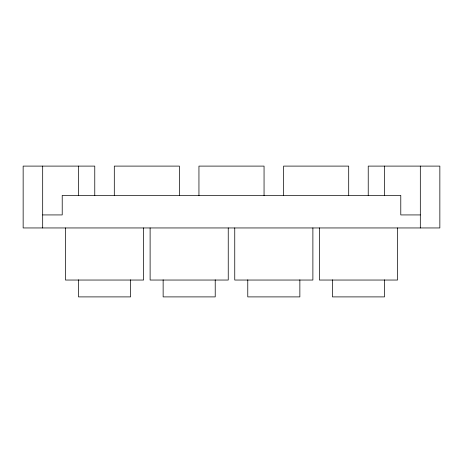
<?xml version="1.0" encoding="UTF-8"?>
<svg xmlns="http://www.w3.org/2000/svg" width="463" height="463" viewBox="0 0 463 463"><rect width="100%" height="100%" fill="white"/><g stroke="black" fill="none" stroke-linecap="round" stroke-linejoin="round"><path stroke-width="0.69" d="M42.683 214.93L62.216 214.93L62.216 195.398L400.784 195.398L400.784 214.93L420.317 214.93M420.317 166.101L420.317 227.952M397.526 227.952L397.526 280.04L319.401 280.04L319.401 227.952M384.504 166.101L384.51 195.618M384.51 279.826L384.51 296.899L332.422 296.899L332.422 279.826M368.23 195.618L368.23 166.101L439.85 166.101L439.85 227.952L23.15 227.952L23.15 166.101L94.77 166.101L94.77 195.618M348.697 195.618L348.697 166.101L283.587 166.101L283.587 195.618M312.884 227.952L312.884 280.04L234.753 280.04L234.753 227.952M299.862 279.826L299.862 296.899L247.774 296.899L247.774 279.826M264.055 195.618L264.055 166.101L198.945 166.101L198.945 195.618M228.242 227.952L228.242 280.04L150.116 280.04L150.116 227.952M215.22 279.826L215.22 296.899L163.138 296.899L163.138 279.826M179.412 195.618L179.412 166.101L114.303 166.101L114.303 195.618M143.599 227.952L143.599 280.04L65.474 280.04L65.474 227.952M130.578 279.826L130.578 296.899L78.496 296.899L78.496 279.826M78.496 166.101L78.49 195.618M42.683 166.101L42.683 227.952"/></g></svg>
